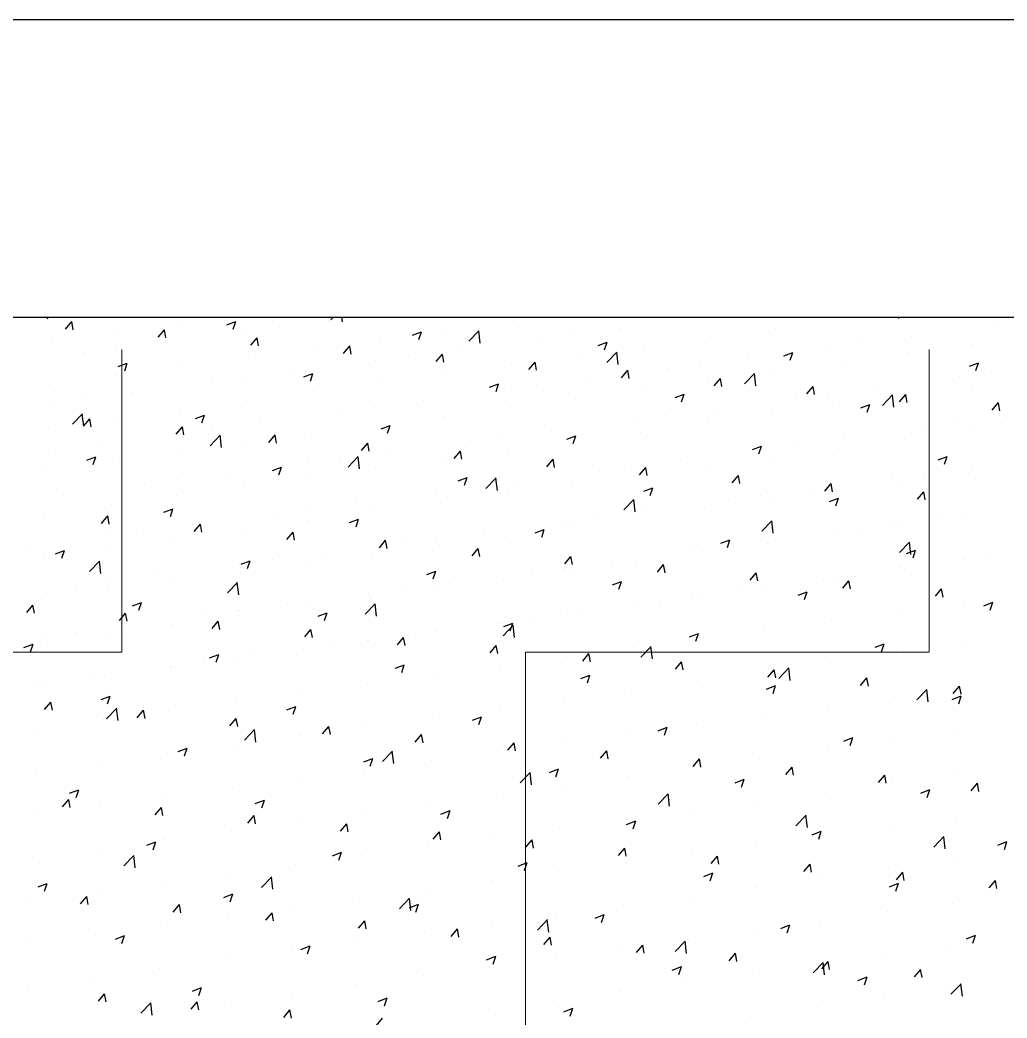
# Model space of a CAD drawing. Header units: millimetres. Extents: x 331487 to 517269, y 198509 to 399936.
# Drawn here: x 417307 to 418071, y 397506 to 398279 of the extents above; entities that cross this region are included whole.
import ezdxf

# ---------------------------------------------------------------- set-up
doc = ezdxf.new("R2010")
doc.units = ezdxf.units.MM
doc.header["$MEASUREMENT"] = 0
doc.layers.add('9th_Column', color=2, linetype='Continuous', lineweight=25)
doc.layers.add('9th_Hatch-4', color=252, linetype='Continuous', lineweight=5)
doc.layers.add('COLUMN', color=6, linetype='Continuous')

msp = doc.modelspace()

# ---------------------------------------------------------------- linework, layer by layer
at = {"layer": '9th_Column'}
for p, q in [((419950.13, 398279.03), (414920.13, 398279.03)), ((415150.13, 398049.03), (419720.13, 398049.03))]:
    msp.add_line(p, q, dxfattribs=at)
at = {"layer": '9th_Hatch-4', "linetype": 'Continuous'}
for p, q in [((417386.16, 397789.61), (417386.16, 398024.03)), ((418011.16, 397789.61), (418011.16, 398024.03)), ((417073.66, 397789.61), (417386.16, 397789.61)), ((417698.66, 397789.61), (418011.16, 397789.61)), ((417698.66, 397477.11), (417698.66, 397789.61))]:
    msp.add_line(p, q, dxfattribs=at)
at = {"layer": 'COLUMN', "color": 2, "linetype": 'Continuous'}
for p, q in [((417328.77, 398047.63), (417329.24, 398049.03)), ((417548.14, 398046.89), (417550.19, 398049.03)), ((417556.95, 398045.43), (417556.53, 398049.03)), ((417834.93, 398048.67), (417834.93, 398048.67)), ((417987.65, 398047.85), (417988.04, 398049.03)), ((417342.73, 398039.79), (417347.55, 398045.54)), ((417348.7, 398039.26), (417347.54, 398045.53)), ((417433.43, 398043.82), (417433.43, 398043.82)), ((417467.52, 398042.98), (417474.52, 398045.66)), ((417472.49, 398039.62), (417474.51, 398045.66)), ((417508.09, 398041.62), (417508.09, 398041.62)), ((417545.96, 398046.61), (417545.96, 398046.61)), ((417689.29, 398046.01), (417689.29, 398046.01)), ((417944.32, 398047.56), (417944.32, 398047.56)), ((418060.75, 398042.43), (418060.75, 398042.43)), ((417382.92, 398037.42), (417382.92, 398037.42)), ((417414.45, 398033.52), (417419.27, 398039.26)), ((417420.43, 398032.99), (417419.27, 398039.26)), ((417483.06, 398038.33), (417483.06, 398038.33)), ((417486.18, 398027.24), (417491, 398032.99)), ((417492.15, 398026.71), (417491, 398032.98)), ((417611.23, 398034.97), (417618.23, 398037.66)), ((417616.2, 398031.61), (417618.23, 398037.65)), ((417637.95, 398038.97), (417637.95, 398038.97)), ((417654.87, 398030.34), (417662.66, 398038.46)), ((417663.67, 398028.87), (417662.57, 398038.37)), ((417733.91, 398035.37), (417733.91, 398035.37)), ((417771.78, 398040.36), (417771.78, 398040.36)), ((417841.87, 398033.66), (417841.87, 398033.66)), ((417892.38, 398040.06), (417892.38, 398040.06)), ((417997.6, 398034.11), (417997.6, 398034.11)), ((417331.58, 398030.38), (417331.58, 398030.38)), ((417382.03, 398025.03), (417382.03, 398025.03)), ((417419.9, 398030.01), (417419.9, 398030.01)), ((417535.5, 398025.07), (417535.5, 398025.07)), ((417557.9, 398020.97), (417562.72, 398026.71)), ((417563.88, 398020.44), (417562.72, 398026.7)), ((417586.01, 398031.47), (417586.01, 398031.47)), ((417708.87, 398032.08), (417708.87, 398032.08)), ((417754.94, 398026.96), (417761.95, 398029.65)), ((417759.91, 398023.6), (417761.94, 398029.65)), ((417790.52, 398026.62), (417790.52, 398026.62)), ((417934.69, 398025.83), (417934.69, 398025.83)), ((417959.72, 398029.13), (417959.72, 398029.13)), ((418044.96, 398027.71), (418044.96, 398027.71)), ((417356.99, 398021.73), (417356.99, 398021.73)), ((417484.15, 398018.03), (417484.15, 398018.03)), ((417607.84, 398018.78), (417607.84, 398018.78)), ((417629.63, 398014.69), (417634.45, 398020.44)), ((417635.6, 398014.16), (417634.45, 398020.43)), ((417645.72, 398023.76), (417645.72, 398023.76)), ((417738.59, 398019.12), (417738.59, 398019.12)), ((417761.59, 398013.79), (417769.38, 398021.91)), ((417770.4, 398012.32), (417769.29, 398021.82)), ((417871.53, 398017.52), (417871.53, 398017.52)), ((417898.66, 398018.95), (417905.66, 398021.64)), ((417903.63, 398015.59), (417905.65, 398021.64)), ((417994.45, 398021.31), (417994.45, 398021.31)), ((417383.5, 398010.72), (417390.5, 398013.41)), ((417388.46, 398007.37), (417390.49, 398013.41)), ((417432.22, 398010.53), (417432.22, 398010.53)), ((417582.81, 398015.48), (417582.81, 398015.48)), ((417688.08, 398012.72), (417688.08, 398012.72)), ((417701.36, 398008.42), (417706.18, 398014.16)), ((417707.33, 398007.89), (417706.17, 398014.15)), ((417833.66, 398012.53), (417833.66, 398012.53)), ((417943.1, 398014.27), (417943.1, 398014.27)), ((418042.37, 398010.94), (418049.37, 398013.63)), ((418047.34, 398007.58), (418049.37, 398013.63)), ((417381.71, 398004.13), (417381.71, 398004.13)), ((417481.78, 398002.18), (417481.78, 398002.18)), ((417519.66, 398007.17), (417519.66, 398007.17)), ((417527.21, 398002.71), (417534.21, 398005.4)), ((417532.18, 397999.36), (417534.21, 398005.4)), ((417636.73, 398005.68), (417636.73, 398005.68)), ((417773.08, 398002.14), (417777.9, 398007.89)), ((417779.06, 398001.61), (417777.9, 398007.88)), ((417808.63, 398009.23), (417808.63, 398009.23)), ((417868.32, 397997.24), (417876.1, 398005.35)), ((417877.12, 397995.77), (417876.02, 398005.27)), ((417891.16, 398006.77), (417891.16, 398006.77)), ((418034.45, 398002.99), (418034.45, 398002.99)), ((418059.48, 398006.28), (418059.48, 398006.28)), ((417330.36, 397997.09), (417330.36, 397997.09)), ((417456.75, 397998.89), (417456.75, 397998.89)), ((417584.79, 397998.18), (417584.79, 397998.18)), ((417670.92, 397994.71), (417677.92, 397997.39)), ((417675.89, 397991.35), (417677.92, 397997.39)), ((417707.6, 397995.93), (417707.6, 397995.93)), ((417745.47, 398000.92), (417745.47, 398000.92)), ((417840.65, 398000.37), (417840.65, 398000.37)), ((417844.81, 397995.87), (417849.63, 398001.61)), ((417850.78, 397995.34), (417849.63, 398001.6)), ((417916.53, 397989.59), (417921.35, 397995.34)), ((417922.51, 397989.06), (417921.35, 397995.33)), ((417971.29, 397994.67), (417971.29, 397994.67)), ((418043.74, 397994.42), (418043.74, 397994.42)), ((417393.59, 397990.57), (417393.59, 397990.57)), ((417534.28, 397991.78), (417534.28, 397991.78)), ((417682.57, 397992.64), (417682.57, 397992.64)), ((417789.31, 397993.33), (417789.31, 397993.33)), ((417814.63, 397986.7), (417821.64, 397989.38)), ((417819.6, 397983.34), (417821.63, 397989.38)), ((417908.38, 397986.39), (417908.38, 397986.39)), ((417933.42, 397989.68), (417933.42, 397989.68)), ((417975.04, 397980.69), (417982.83, 397988.8)), ((417983.85, 397979.22), (417982.74, 397988.71)), ((417988.26, 397983.32), (417993.08, 397989.06)), ((417994.23, 397982.79), (417993.08, 397989.05)), ((417993.23, 397988.02), (417993.23, 397988.02)), ((417330.69, 397982.29), (417330.69, 397982.29)), ((417355.72, 397985.58), (417355.72, 397985.58)), ((417482.94, 397984.74), (417482.94, 397984.74)), ((417581.54, 397979.34), (417581.54, 397979.34)), ((417619.41, 397984.32), (417619.41, 397984.32)), ((417686.86, 397979.43), (417686.86, 397979.43)), ((417737.37, 397985.83), (417737.37, 397985.83)), ((417941.89, 397980.98), (417941.89, 397980.98)), ((417958.35, 397978.69), (417965.35, 397981.38)), ((417963.32, 397975.33), (417965.34, 397981.37)), ((418059.99, 397977.04), (418064.81, 397982.79)), ((418065.96, 397976.51), (418064.8, 397982.78)), ((417347.95, 397966.03), (417355.74, 397974.15)), ((417356.76, 397964.57), (417355.65, 397974.06)), ((417431, 397977.24), (417431, 397977.24)), ((417443.19, 397970.46), (417450.19, 397973.15)), ((417448.16, 397967.1), (417450.18, 397973.15)), ((417556.5, 397976.04), (417556.5, 397976.04)), ((417635.52, 397972.39), (417635.52, 397972.39)), ((417807.35, 397973.09), (417807.35, 397973.09)), ((417845.23, 397978.07), (417845.23, 397978.07)), ((417889.95, 397973.48), (417889.95, 397973.48)), ((418071.05, 397971.83), (418071.05, 397971.83)), ((417329.15, 397963.8), (417329.15, 397963.8)), ((417356.6, 397964.57), (417361.42, 397970.32)), ((417362.57, 397964.04), (417361.42, 397970.31)), ((417380.49, 397970.84), (417380.49, 397970.84)), ((417428.33, 397958.3), (417433.15, 397964.04)), ((417434.3, 397957.77), (417433.14, 397964.04)), ((417493.35, 397967.73), (417493.35, 397967.73)), ((417583.58, 397964.89), (417583.58, 397964.89)), ((417586.9, 397962.45), (417593.9, 397965.14)), ((417591.87, 397959.1), (417593.9, 397965.14)), ((417782.32, 397969.79), (417782.32, 397969.79)), ((417839.44, 397967.08), (417839.44, 397967.08)), ((418008.14, 397963.54), (418008.14, 397963.54)), ((418033.17, 397966.84), (418033.17, 397966.84)), ((417430.44, 397959.44), (417430.44, 397959.44)), ((417454.68, 397949.48), (417462.47, 397957.6)), ((417455.48, 397962.74), (417455.48, 397962.74)), ((417463.48, 397948.01), (417462.38, 397957.51)), ((417500.05, 397952.02), (417504.87, 397957.77)), ((417506.03, 397951.49), (417504.87, 397957.76)), ((417533.07, 397958.49), (417533.07, 397958.49)), ((417681.29, 397956.49), (417681.29, 397956.49)), ((417719.17, 397961.48), (417719.17, 397961.48)), ((417730.61, 397954.44), (417737.61, 397957.13)), ((417735.58, 397951.09), (417737.61, 397957.13)), ((417788.09, 397960.04), (417788.09, 397960.04)), ((418042.52, 397961.13), (418042.52, 397961.13)), ((417367.29, 397951.13), (417367.29, 397951.13)), ((417481.72, 397951.45), (417481.72, 397951.45)), ((417571.78, 397945.75), (417576.6, 397951.49)), ((417577.75, 397945.22), (417576.6, 397951.49)), ((417656.26, 397953.2), (417656.26, 397953.2)), ((417736.15, 397952.54), (417736.15, 397952.54)), ((417874.32, 397946.44), (417881.33, 397949.12)), ((417879.29, 397943.08), (417881.32, 397949.12)), ((417907.11, 397950.24), (417907.11, 397950.24)), ((417944.98, 397955.23), (417944.98, 397955.23)), ((417992.01, 397954.73), (417992.01, 397954.73)), ((417329.41, 397946.14), (417329.41, 397946.14)), ((417359.16, 397938.21), (417366.17, 397940.9)), ((417364.13, 397934.85), (417366.16, 397940.89)), ((417429.78, 397943.95), (417429.78, 397943.95)), ((417561.4, 397932.93), (417569.19, 397941.05)), ((417570.21, 397931.46), (417569.1, 397940.96)), ((417593.1, 397944.88), (417593.1, 397944.88)), ((417643.5, 397939.47), (417648.33, 397945.22)), ((417649.48, 397938.94), (417648.32, 397945.21)), ((417685.64, 397946.14), (417685.64, 397946.14)), ((417882.08, 397946.95), (417882.08, 397946.95)), ((417888.73, 397940.19), (417888.73, 397940.19)), ((417940.67, 397947.69), (417940.67, 397947.69)), ((418018.04, 397938.43), (418025.04, 397941.11)), ((418023.01, 397935.07), (418025.03, 397941.11)), ((417379.27, 397937.55), (417379.27, 397937.55)), ((417502.88, 397930.2), (417509.88, 397932.89)), ((417507.85, 397926.84), (417509.87, 397932.89)), ((417530.2, 397936.6), (417530.2, 397936.6)), ((417555.23, 397939.9), (417555.23, 397939.9)), ((417634.3, 397939.1), (417634.3, 397939.1)), ((417715.23, 397933.2), (417720.05, 397938.94)), ((417721.2, 397932.67), (417720.05, 397938.94)), ((417781.05, 397933.65), (417781.05, 397933.65)), ((417786.96, 397926.92), (417791.78, 397932.67)), ((417792.93, 397926.39), (417791.77, 397932.66)), ((417818.92, 397938.63), (417818.92, 397938.63)), ((417838.22, 397933.79), (417838.22, 397933.79)), ((418044.74, 397932.38), (418044.74, 397932.38)), ((417327.93, 397930.51), (417327.93, 397930.51)), ((417467.04, 397928.29), (417467.04, 397928.29)), ((417531.85, 397925.2), (417531.85, 397925.2)), ((417582.36, 397931.6), (417582.36, 397931.6)), ((417646.59, 397922.19), (417653.59, 397924.88)), ((417651.56, 397918.83), (417653.59, 397924.88)), ((417756.01, 397930.35), (417756.01, 397930.35)), ((417786.88, 397926.75), (417786.88, 397926.75)), ((417858.68, 397920.65), (417863.5, 397926.39)), ((417864.66, 397920.12), (417863.5, 397926.38)), ((418006.87, 397927.4), (418006.87, 397927.4)), ((418041.31, 397927.84), (418041.31, 397927.84)), ((417404.13, 397920), (417404.13, 397920)), ((417429.17, 397923.3), (417429.17, 397923.3)), ((417480.51, 397918.16), (417480.51, 397918.16)), ((417654.99, 397917.05), (417654.99, 397917.05)), ((417668.13, 397916.38), (417675.91, 397924.49)), ((417676.93, 397914.91), (417675.83, 397924.41)), ((417692.86, 397922.04), (417692.86, 397922.04)), ((417734.94, 397919.25), (417734.94, 397919.25)), ((417790.3, 397914.18), (417797.3, 397916.87)), ((417795.27, 397910.83), (417797.3, 397916.87)), ((417930.41, 397914.37), (417935.23, 397920.12)), ((417936.38, 397913.84), (417935.23, 397920.11)), ((417981.83, 397924.1), (417981.83, 397924.1)), ((417990.8, 397921.44), (417990.8, 397921.44)), ((417340.98, 397911.69), (417340.98, 397911.69)), ((417428.57, 397910.66), (417428.57, 397910.66)), ((417629.95, 397913.75), (417629.95, 397913.75)), ((417684.43, 397912.85), (417684.43, 397912.85)), ((417880.8, 397910.8), (417880.8, 397910.8)), ((417918.68, 397915.79), (417918.68, 397915.79)), ((417939.45, 397914.4), (417939.45, 397914.4)), ((418002.13, 397908.1), (418006.96, 397913.84)), ((418008.11, 397907.57), (418006.95, 397913.83)), ((417378.06, 397904.26), (417378.06, 397904.26)), ((417566.8, 397905.44), (417566.8, 397905.44)), ((417633.08, 397905.81), (417633.08, 397905.81)), ((417774.85, 397899.83), (417782.64, 397907.94)), ((417783.66, 397898.36), (417782.55, 397907.85)), ((417855.77, 397907.51), (417855.77, 397907.51)), ((417887.52, 397906.9), (417887.52, 397906.9)), ((417934.02, 397906.17), (417941.02, 397908.86)), ((417938.98, 397902.82), (417941.01, 397908.86)), ((417326.71, 397897.22), (417326.71, 397897.22)), ((417370.48, 397889.35), (417375.3, 397895.1)), ((417376.45, 397888.82), (417375.29, 397895.09)), ((417418.85, 397897.95), (417425.86, 397900.63)), ((417423.82, 397894.59), (417425.85, 397900.63)), ((417503.89, 397897.16), (417503.89, 397897.16)), ((417528.92, 397900.45), (417528.92, 397900.45)), ((417581.15, 397898.31), (417581.15, 397898.31)), ((417754.74, 397894.21), (417754.74, 397894.21)), ((417792.61, 397899.19), (417792.61, 397899.19)), ((417837, 397900.5), (417837, 397900.5)), ((418040.09, 397894.55), (418040.09, 397894.55)), ((417440.73, 397888.84), (417440.73, 397888.84)), ((417442.2, 397883.08), (417447.02, 397888.82)), ((417448.18, 397882.55), (417447.02, 397888.82)), ((417530.63, 397891.91), (417530.63, 397891.91)), ((417562.57, 397889.94), (417569.57, 397892.63)), ((417567.54, 397886.58), (417569.56, 397892.62)), ((417729.71, 397890.91), (417729.71, 397890.91)), ((417733.72, 397885.96), (417733.72, 397885.96)), ((417785.66, 397893.46), (417785.66, 397893.46)), ((417881.57, 397883.27), (417889.36, 397891.39)), ((417890.38, 397881.81), (417889.28, 397891.3)), ((417980.56, 397887.96), (417980.56, 397887.96)), ((417989.58, 397888.15), (417989.58, 397888.15)), ((418018.43, 397892.94), (418018.43, 397892.94)), ((417377.83, 397880.56), (417377.83, 397880.56)), ((417402.86, 397883.86), (417402.86, 397883.86)), ((417479.29, 397884.87), (417479.29, 397884.87)), ((417513.93, 397876.8), (417518.75, 397882.55)), ((417519.9, 397876.27), (417518.75, 397882.54)), ((417666.55, 397882.6), (417666.55, 397882.6)), ((417683.21, 397879.56), (417683.21, 397879.56)), ((417706.28, 397881.93), (417713.28, 397884.62)), ((417711.25, 397878.57), (417713.28, 397884.62)), ((417938.24, 397881.11), (417938.24, 397881.11)), ((417955.52, 397884.66), (417955.52, 397884.66)), ((417314.67, 397872.25), (417314.67, 397872.25)), ((417376.84, 397870.97), (417376.84, 397870.97)), ((417427.35, 397877.37), (417427.35, 397877.37)), ((417585.65, 397870.53), (417590.47, 397876.27)), ((417591.63, 397870), (417590.47, 397876.27)), ((417603.64, 397874.31), (417603.64, 397874.31)), ((417628.68, 397877.61), (417628.68, 397877.61)), ((417631.87, 397872.52), (417631.87, 397872.52)), ((417849.99, 397873.92), (417857, 397876.61)), ((417854.5, 397871.36), (417854.5, 397871.36)), ((417854.96, 397870.56), (417856.99, 397876.61)), ((417886.3, 397873.61), (417886.3, 397873.61)), ((417892.37, 397876.35), (417892.37, 397876.35)), ((417988.3, 397866.72), (417996.09, 397874.84)), ((417997.1, 397865.25), (417996, 397874.75)), ((417325.5, 397863.93), (417325.5, 397863.93)), ((417334.83, 397865.69), (417341.83, 397868.38)), ((417339.8, 397862.34), (417341.83, 397868.38)), ((417540.49, 397866), (417540.49, 397866)), ((417579.93, 397865.02), (417579.93, 397865.02)), ((417657.38, 397864.25), (417662.2, 397870)), ((417663.35, 397863.72), (417662.2, 397869.99)), ((417729.11, 397857.98), (417733.93, 397863.72)), ((417735.08, 397857.45), (417733.92, 397863.72)), ((417829.46, 397868.07), (417829.46, 397868.07)), ((417835.79, 397867.21), (417835.79, 397867.21)), ((417993.71, 397865.91), (418000.71, 397868.6)), ((417998.68, 397862.55), (418000.7, 397868.6)), ((417361.21, 397852.07), (417369, 397860.19)), ((417370.02, 397850.6), (417368.91, 397860.1)), ((417477.58, 397857.72), (417477.58, 397857.72)), ((417478.55, 397857.68), (417485.55, 397860.37)), ((417483.51, 397854.33), (417485.54, 397860.37)), ((417502.62, 397861.01), (417502.62, 397861.01)), ((417529.42, 397858.62), (417529.42, 397858.62)), ((417766.31, 397859.75), (417766.31, 397859.75)), ((417784.44, 397860.17), (417784.44, 397860.17)), ((417800.83, 397851.7), (417805.65, 397857.45)), ((417806.81, 397851.17), (417805.65, 397857.44)), ((418038.88, 397861.27), (418038.88, 397861.27)), ((418055.28, 397861.82), (418055.28, 397861.82)), ((417414.43, 397849.4), (417414.43, 397849.4)), ((417478.07, 397851.58), (417478.07, 397851.58)), ((417622.26, 397849.68), (417629.26, 397852.36)), ((417627.23, 397846.32), (417629.26, 397852.36)), ((417703.4, 397851.47), (417703.4, 397851.47)), ((417728.43, 397854.76), (417728.43, 397854.76)), ((417732.51, 397852.67), (417732.51, 397852.67)), ((417872.56, 397845.43), (417877.38, 397851.17)), ((417878.53, 397844.9), (417877.38, 397851.17)), ((417937.02, 397847.82), (417937.02, 397847.82)), ((417954.25, 397848.52), (417954.25, 397848.52)), ((417988.37, 397854.86), (417988.37, 397854.86)), ((417992.12, 397853.5), (417992.12, 397853.5)), ((417351.52, 397841.12), (417351.52, 397841.12)), ((417376.55, 397844.42), (417376.55, 397844.42)), ((417426.14, 397844.08), (417426.14, 397844.08)), ((417467.93, 397835.52), (417475.72, 397843.63)), ((417476.74, 397834.05), (417475.64, 397843.55)), ((417640.24, 397843.15), (417640.24, 397843.15)), ((417682, 397846.27), (417682, 397846.27)), ((417765.97, 397841.67), (417772.97, 397844.35)), ((417770.94, 397838.31), (417772.97, 397844.35)), ((417885.08, 397840.32), (417885.08, 397840.32)), ((417929.22, 397845.22), (417929.22, 397845.22)), ((417944.28, 397839.15), (417949.1, 397844.9)), ((417950.26, 397838.62), (417949.1, 397844.89)), ((417375.63, 397837.68), (417375.63, 397837.68)), ((417577.34, 397834.87), (417577.34, 397834.87)), ((417602.37, 397838.17), (417602.37, 397838.17)), ((417630.65, 397839.23), (417630.65, 397839.23)), ((417828.19, 397831.92), (417828.19, 397831.92)), ((417834.57, 397833.92), (417834.57, 397833.92)), ((417866.06, 397836.91), (417866.06, 397836.91)), ((417909.68, 397833.66), (417916.69, 397836.35)), ((417914.65, 397830.3), (417916.68, 397836.34)), ((418016.01, 397832.88), (418020.83, 397838.62)), ((418021.98, 397832.35), (418020.83, 397838.62)), ((417312.62, 397820.41), (417317.45, 397826.16)), ((417318.6, 397819.88), (417317.44, 397826.15)), ((417324.28, 397830.64), (417324.28, 397830.64)), ((417394.52, 397825.43), (417401.52, 397828.12)), ((417399.49, 397822.07), (417401.52, 397828.12)), ((417514.18, 397826.56), (417514.18, 397826.56)), ((417528.2, 397825.33), (417528.2, 397825.33)), ((417574.66, 397818.97), (417582.45, 397827.08)), ((417578.71, 397831.73), (417578.71, 397831.73)), ((417583.47, 397817.5), (417582.36, 397826.99)), ((417783.23, 397826.88), (417783.23, 397826.88)), ((417803.16, 397828.62), (417803.16, 397828.62)), ((418037.66, 397827.98), (418037.66, 397827.98)), ((418053.4, 397825.65), (418060.4, 397828.34)), ((418058.37, 397822.29), (418060.39, 397828.34)), ((417384.35, 397814.14), (417389.17, 397819.88)), ((417390.32, 397813.6), (417389.17, 397819.87)), ((417451.28, 397818.28), (417451.28, 397818.28)), ((417476.31, 397821.57), (417476.31, 397821.57)), ((417476.86, 397818.29), (417476.86, 397818.29)), ((417538.24, 397817.42), (417545.24, 397820.11)), ((417543.21, 397814.07), (417545.23, 397820.11)), ((417731.29, 397819.38), (417731.29, 397819.38)), ((417740, 397820.31), (417740, 397820.31)), ((417987.15, 397821.57), (417987.15, 397821.57)), ((417388.12, 397809.96), (417388.12, 397809.96)), ((417424.92, 397810.79), (417424.92, 397810.79)), ((417456.08, 397807.86), (417460.9, 397813.61)), ((417462.05, 397807.33), (417460.89, 397813.6)), ((417677.09, 397812.03), (417677.09, 397812.03)), ((417680.78, 397812.98), (417680.78, 397812.98)), ((417681.38, 397802.41), (417689.17, 397810.53)), ((417681.95, 397809.41), (417688.95, 397812.1)), ((417686.92, 397806.06), (417688.95, 397812.1)), ((417690.19, 397800.95), (417689.08, 397810.44)), ((417702.13, 397815.32), (417702.13, 397815.32)), ((417935.81, 397814.53), (417935.81, 397814.53)), ((417325.21, 397801.68), (417325.21, 397801.68)), ((417350.25, 397804.98), (417350.25, 397804.98)), ((417374.41, 397804.39), (417374.41, 397804.39)), ((417527.8, 397801.58), (417532.62, 397807.33)), ((417533.78, 397801.05), (417532.62, 397807.32)), ((417599.53, 397795.31), (417604.35, 397801.05)), ((417605.5, 397794.78), (417604.35, 397801.05)), ((417613.94, 397803.71), (417613.94, 397803.71)), ((417629.44, 397805.94), (417629.44, 397805.94)), ((417825.66, 397801.41), (417832.66, 397804.09)), ((417830.63, 397798.05), (417832.66, 397804.09)), ((417883.87, 397807.04), (417883.87, 397807.04)), ((417310.5, 397793.18), (417317.5, 397795.87)), ((417315.47, 397789.82), (417317.5, 397795.86)), ((417323.07, 397797.35), (417323.07, 397797.35)), ((417551.03, 397795.43), (417551.03, 397795.43)), ((417576.06, 397798.73), (417576.06, 397798.73)), ((417577.5, 397798.44), (417577.5, 397798.44)), ((417671.25, 397789.03), (417676.08, 397794.78)), ((417677.23, 397788.5), (417676.07, 397794.77)), ((417782.01, 397793.59), (417782.01, 397793.59)), ((417788.11, 397785.86), (417795.9, 397793.98)), ((417796.91, 397784.39), (417795.81, 397793.89)), ((417833.36, 397800.63), (417833.36, 397800.63)), ((417969.37, 397793.4), (417976.38, 397796.08)), ((417974.34, 397790.04), (417976.37, 397796.08)), ((418036.44, 397794.69), (418036.44, 397794.69)), ((417454.21, 397785.17), (417461.22, 397787.86)), ((417459.18, 397781.81), (417461.21, 397787.86)), ((417487.88, 397787.12), (417487.88, 397787.12)), ((417526.99, 397792.04), (417526.99, 397792.04)), ((417730.07, 397786.09), (417730.07, 397786.09)), ((417742.98, 397782.76), (417747.8, 397788.5)), ((417748.95, 397782.23), (417747.8, 397788.5)), ((417985.93, 397788.28), (417985.93, 397788.28)), ((417424.97, 397778.83), (417424.97, 397778.83)), ((417450, 397782.13), (417450, 397782.13)), ((417475.64, 397785), (417475.64, 397785)), ((417597.93, 397777.16), (417604.93, 397779.85)), ((417602.9, 397773.8), (417604.92, 397779.85)), ((417679.56, 397779.69), (417679.56, 397779.69)), ((417814.71, 397776.48), (417819.53, 397782.23)), ((417820.68, 397775.95), (417819.52, 397782.22)), ((417934.59, 397781.24), (417934.59, 397781.24)), ((417361.81, 397770.52), (417361.81, 397770.52)), ((417373.19, 397771.1), (417373.19, 397771.1)), ((417423.7, 397777.5), (417423.7, 397777.5)), ((417628.22, 397772.65), (417628.22, 397772.65)), ((417741.64, 397769.15), (417748.64, 397771.84)), ((417746.61, 397765.8), (417748.64, 397771.84)), ((417882.65, 397773.75), (417882.65, 397773.75)), ((417886.43, 397770.21), (417891.25, 397775.95)), ((417892.41, 397769.68), (417891.25, 397775.95)), ((417894.83, 397769.31), (417902.62, 397777.43)), ((417903.64, 397767.84), (417902.53, 397777.34)), ((417321.85, 397764.06), (417321.85, 397764.06)), ((417323.94, 397765.53), (417323.94, 397765.53)), ((417576.28, 397765.15), (417576.28, 397765.15)), ((417832.14, 397767.34), (417832.14, 397767.34)), ((417885.35, 397761.14), (417892.35, 397763.83)), ((417890.32, 397757.79), (417892.35, 397763.83)), ((417958.16, 397763.93), (417962.98, 397769.68)), ((417964.13, 397763.4), (417962.98, 397769.67)), ((418029.88, 397757.66), (418034.71, 397763.4)), ((418035.86, 397757.13), (418034.7, 397763.4)), ((417370.19, 397752.92), (417377.19, 397755.6)), ((417375.16, 397749.56), (417377.19, 397755.6)), ((417525.77, 397758.75), (417525.77, 397758.75)), ((417780.8, 397760.3), (417780.8, 397760.3)), ((417984.72, 397755), (417984.72, 397755)), ((418001.56, 397752.76), (418009.34, 397760.88)), ((418010.36, 397751.29), (418009.26, 397760.79)), ((418029.07, 397753.13), (418036.07, 397755.82)), ((418034.03, 397749.78), (418036.06, 397755.82)), ((418035.23, 397761.4), (418035.23, 397761.4)), ((417326.5, 397745.19), (417331.32, 397750.94)), ((417332.47, 397744.66), (417331.32, 397750.93)), ((417474.43, 397751.71), (417474.43, 397751.71)), ((417513.9, 397744.91), (417520.91, 397747.6)), ((417518.87, 397741.55), (417520.9, 397747.59)), ((417728.86, 397752.81), (417728.86, 397752.81)), ((417933.37, 397747.95), (417933.37, 397747.95)), ((417374.47, 397738.11), (417382.26, 397746.22)), ((417383.28, 397736.64), (417382.17, 397746.13)), ((417398.23, 397738.92), (417403.05, 397744.66)), ((417404.2, 397738.39), (417403.04, 397744.65)), ((417422.49, 397744.21), (417422.49, 397744.21)), ((417627, 397739.36), (417627, 397739.36)), ((417657.62, 397736.9), (417664.62, 397739.59)), ((417662.59, 397733.54), (417664.61, 397739.59)), ((417678.35, 397746.4), (417678.35, 397746.4)), ((417881.44, 397740.46), (417881.44, 397740.46)), ((417371.98, 397737.81), (417371.98, 397737.81)), ((417469.95, 397732.64), (417474.77, 397738.39)), ((417475.93, 397732.11), (417474.77, 397738.38)), ((417541.68, 397726.37), (417546.5, 397732.11)), ((417547.65, 397725.83), (417546.5, 397732.1)), ((417575.07, 397731.86), (417575.07, 397731.86)), ((417801.33, 397728.89), (417808.33, 397731.58)), ((417806.3, 397725.53), (417808.33, 397731.58)), ((417830.92, 397734.05), (417830.92, 397734.05)), ((417320.63, 397730.77), (417320.63, 397730.77)), ((417481.19, 397721.55), (417488.98, 397729.67)), ((417490, 397720.09), (417488.89, 397729.58)), ((417524.55, 397725.46), (417524.55, 397725.46)), ((417613.4, 397720.09), (417618.22, 397725.84)), ((417619.38, 397719.56), (417618.22, 397725.83)), ((417779.58, 397727.01), (417779.58, 397727.01)), ((418034.01, 397728.11), (418034.01, 397728.11)), ((417473.21, 397718.42), (417473.21, 397718.42)), ((417685.13, 397713.82), (417689.95, 397719.56)), ((417691.1, 397713.28), (417689.95, 397719.55)), ((417727.64, 397719.52), (417727.64, 397719.52)), ((417945.04, 397720.88), (417952.04, 397723.57)), ((417950.01, 397717.52), (417952.04, 397723.57)), ((417983.5, 397721.71), (417983.5, 397721.71)), ((417421.27, 397710.92), (417421.27, 397710.92)), ((417429.88, 397712.65), (417436.88, 397715.34)), ((417434.85, 397709.3), (417436.88, 397715.34)), ((417587.92, 397705), (417595.71, 397713.12)), ((417596.72, 397703.53), (417595.62, 397713.03)), ((417677.13, 397713.11), (417677.13, 397713.11)), ((417756.86, 397707.54), (417761.68, 397713.29)), ((417762.83, 397707.01), (417761.67, 397713.28)), ((417932.16, 397714.66), (417932.16, 397714.66)), ((417370.76, 397704.52), (417370.76, 397704.52)), ((417573.59, 397704.65), (417580.6, 397707.33)), ((417578.56, 397701.29), (417580.59, 397707.33)), ((417625.79, 397706.07), (417625.79, 397706.07)), ((417828.58, 397701.26), (417833.4, 397707.01)), ((417829.71, 397700.77), (417829.71, 397700.77)), ((417834.56, 397700.73), (417833.4, 397707)), ((417880.22, 397707.17), (417880.22, 397707.17)), ((417900.31, 397694.99), (417905.13, 397700.73)), ((417906.28, 397694.46), (417905.13, 397700.73)), ((417319.42, 397697.48), (417319.42, 397697.48)), ((417573.85, 397698.58), (417573.85, 397698.58)), ((417694.64, 397688.45), (417702.43, 397696.57)), ((417703.45, 397686.98), (417702.34, 397696.48)), ((417717.31, 397696.64), (417724.31, 397699.32)), ((417722.28, 397693.28), (417724.3, 397699.32)), ((417778.36, 397693.72), (417778.36, 397693.72)), ((417972.03, 397688.71), (417976.86, 397694.46)), ((417978.01, 397688.18), (417976.85, 397694.45)), ((418032.8, 397694.82), (418032.8, 397694.82)), ((417471.99, 397685.13), (417471.99, 397685.13)), ((417523.34, 397692.17), (417523.34, 397692.17)), ((417726.43, 397686.23), (417726.43, 397686.23)), ((417861.02, 397688.63), (417868.02, 397691.32)), ((417865.99, 397685.27), (417868.02, 397691.31)), ((417982.29, 397688.42), (417982.29, 397688.42)), ((418043.76, 397682.44), (418048.58, 397688.18)), ((418049.73, 397681.91), (418048.58, 397688.18)), ((417345.86, 397680.4), (417352.86, 397683.09)), ((417350.83, 397677.04), (417352.86, 397683.09)), ((417420.06, 397677.63), (417420.06, 397677.63)), ((417675.92, 397679.82), (417675.92, 397679.82)), ((417801.37, 397671.9), (417809.15, 397680.02)), ((417810.17, 397670.43), (417809.07, 397679.93)), ((417930.94, 397681.38), (417930.94, 397681.38)), ((418004.73, 397680.62), (418011.74, 397683.31)), ((418009.7, 397677.26), (418011.73, 397683.31)), ((417340.38, 397669.97), (417345.2, 397675.72)), ((417346.35, 397669.44), (417345.19, 397675.71)), ((417369.55, 397671.23), (417369.55, 397671.23)), ((417489.57, 397672.39), (417496.57, 397675.08)), ((417494.54, 397669.04), (417496.57, 397675.08)), ((417624.57, 397672.78), (417624.57, 397672.78)), ((417879, 397673.88), (417879, 397673.88)), ((417318.2, 397664.19), (417318.2, 397664.19)), ((417412.1, 397663.7), (417416.92, 397669.44)), ((417418.07, 397663.17), (417416.92, 397669.43)), ((417483.83, 397657.42), (417488.65, 397663.17)), ((417489.8, 397656.89), (417488.64, 397663.16)), ((417572.63, 397665.29), (417572.63, 397665.29)), ((417633.29, 397664.38), (417640.29, 397667.07)), ((417638.26, 397661.03), (417640.28, 397667.07)), ((417828.49, 397667.48), (417828.49, 397667.48)), ((417908.09, 397655.35), (417915.88, 397663.46)), ((417916.9, 397653.88), (417915.79, 397663.37)), ((417522.12, 397658.88), (417522.12, 397658.88)), ((417555.55, 397651.15), (417560.37, 397656.89)), ((417561.53, 397650.62), (417560.37, 397656.88)), ((417777, 397656.38), (417784, 397659.06)), ((417777.15, 397660.43), (417777.15, 397660.43)), ((417781.97, 397653.02), (417784, 397659.06)), ((417981.07, 397655.13), (417981.07, 397655.13)), ((418031.58, 397661.53), (418031.58, 397661.53)), ((417470.78, 397651.84), (417470.78, 397651.84)), ((417627.28, 397644.87), (417632.1, 397650.62)), ((417633.25, 397644.34), (417632.1, 397650.61)), ((417674.7, 397646.54), (417674.7, 397646.54)), ((417725.21, 397652.94), (417725.21, 397652.94)), ((417920.71, 397648.37), (417927.71, 397651.05)), ((417925.68, 397645.01), (417927.71, 397651.05)), ((417929.73, 397648.09), (417929.73, 397648.09)), ((418014.81, 397638.79), (418022.6, 397646.91)), ((418023.62, 397637.33), (418022.51, 397646.82)), ((417405.55, 397640.14), (417412.55, 397642.83)), ((417410.52, 397636.78), (417412.55, 397642.83)), ((417418.84, 397644.35), (417418.84, 397644.35)), ((417623.36, 397639.49), (417623.36, 397639.49)), ((417699.01, 397638.6), (417703.83, 397644.34)), ((417704.98, 397638.07), (417703.82, 397644.33)), ((417877.79, 397640.59), (417877.79, 397640.59)), ((418064.42, 397640.36), (418071.43, 397643.05)), ((418069.39, 397637), (418071.42, 397643.04)), ((417368.33, 397637.94), (417368.33, 397637.94)), ((417387.73, 397624.14), (417395.52, 397632.26)), ((417396.53, 397622.67), (417395.43, 397632.17)), ((417549.26, 397632.13), (417556.27, 397634.82)), ((417554.23, 397628.77), (417556.26, 397634.82)), ((417571.42, 397632), (417571.42, 397632)), ((417770.73, 397632.32), (417775.55, 397638.07)), ((417776.7, 397631.79), (417775.55, 397638.06)), ((417827.28, 397634.19), (417827.28, 397634.19)), ((417842.46, 397626.05), (417847.28, 397631.79)), ((417848.43, 397625.51), (417847.27, 397631.78)), ((417316.99, 397630.9), (417316.99, 397630.9)), ((417520.91, 397625.59), (417520.91, 397625.59)), ((417692.98, 397624.12), (417699.98, 397626.81)), ((417697.95, 397620.77), (417699.97, 397626.81)), ((417775.93, 397627.15), (417775.93, 397627.15)), ((417914.18, 397619.77), (417919, 397625.52)), ((417920.16, 397619.24), (417919, 397625.51)), ((418030.36, 397628.24), (418030.36, 397628.24)), ((417469.56, 397618.55), (417469.56, 397618.55)), ((417494.45, 397607.59), (417502.24, 397615.71)), ((417503.26, 397606.12), (417502.15, 397615.62)), ((417723.99, 397619.65), (417723.99, 397619.65)), ((417836.69, 397616.11), (417843.69, 397618.8)), ((417841.66, 397612.76), (417843.69, 397618.8)), ((417979.85, 397621.84), (417979.85, 397621.84)), ((417985.91, 397613.49), (417990.73, 397619.24)), ((417991.88, 397612.96), (417990.73, 397619.23)), ((417321.53, 397607.89), (417328.53, 397610.57)), ((417326.5, 397604.53), (417328.53, 397610.57)), ((417417.62, 397611.06), (417417.62, 397611.06)), ((417673.48, 397613.25), (417673.48, 397613.25)), ((417928.51, 397614.8), (417928.51, 397614.8)), ((417980.4, 397608.1), (417987.4, 397610.79)), ((417985.37, 397604.75), (417987.4, 397610.79)), ((418057.64, 397607.22), (418062.46, 397612.97)), ((418063.61, 397606.69), (418062.45, 397612.96)), ((417354.25, 397594.75), (417359.07, 397600.5)), ((417360.22, 397594.22), (417359.07, 397600.49)), ((417367.11, 397604.65), (417367.11, 397604.65)), ((417465.24, 397599.88), (417472.24, 397602.57)), ((417470.21, 397596.52), (417472.24, 397602.56)), ((417622.14, 397606.2), (417622.14, 397606.2)), ((417826.06, 397600.9), (417826.06, 397600.9)), ((417876.57, 397607.3), (417876.57, 397607.3)), ((417315.77, 397597.61), (417315.77, 397597.61)), ((417425.98, 397588.48), (417430.8, 397594.22)), ((417431.95, 397587.95), (417430.79, 397594.22)), ((417570.2, 397598.71), (417570.2, 397598.71)), ((417601.17, 397591.04), (417608.96, 397599.16)), ((417609.98, 397589.57), (417608.88, 397599.07)), ((417608.95, 397591.87), (417615.96, 397594.56)), ((417613.92, 397588.51), (417615.95, 397594.56)), ((417774.72, 397593.86), (417774.72, 397593.86)), ((418029.15, 397594.95), (418029.15, 397594.95)), ((417468.35, 397585.26), (417468.35, 397585.26)), ((417497.7, 397582.2), (417502.52, 397587.95)), ((417503.68, 397581.67), (417502.52, 397587.94)), ((417519.69, 397592.31), (417519.69, 397592.31)), ((417722.78, 397586.36), (417722.78, 397586.36)), ((417752.67, 397583.86), (417759.67, 397586.55)), ((417757.64, 397580.5), (417759.66, 397586.55)), ((417978.64, 397588.55), (417978.64, 397588.55)), ((417416.41, 397577.77), (417416.41, 397577.77)), ((417569.43, 397575.93), (417574.25, 397581.67)), ((417575.4, 397575.4), (417574.25, 397581.66)), ((417672.27, 397579.96), (417672.27, 397579.96)), ((417707.9, 397574.49), (417715.69, 397582.6)), ((417716.71, 397573.02), (417715.6, 397582.51)), ((417896.38, 397575.85), (417903.38, 397578.54)), ((417901.35, 397572.49), (417903.38, 397578.54)), ((417927.29, 397581.51), (417927.29, 397581.51)), ((417365.9, 397571.36), (417365.9, 397571.36)), ((417381.22, 397567.62), (417388.22, 397570.31)), ((417386.19, 397564.27), (417388.22, 397570.31)), ((417620.92, 397572.92), (417620.92, 397572.92)), ((417641.15, 397569.65), (417645.98, 397575.4)), ((417647.13, 397569.12), (417645.97, 397575.39)), ((417875.36, 397574.01), (417875.36, 397574.01)), ((418040.09, 397567.84), (418047.09, 397570.53)), ((418045.06, 397564.49), (418047.09, 397570.53)), ((417314.55, 397564.32), (417314.55, 397564.32)), ((417524.93, 397559.62), (417531.93, 397562.3)), ((417529.9, 397556.26), (417531.93, 397562.3)), ((417568.99, 397565.42), (417568.99, 397565.42)), ((417712.88, 397563.38), (417717.7, 397569.12)), ((417718.85, 397562.85), (417717.7, 397569.11)), ((417784.61, 397557.1), (417789.43, 397562.85)), ((417790.58, 397556.57), (417789.42, 397562.84)), ((417814.62, 397557.93), (417822.41, 397566.05)), ((417823.43, 397556.47), (417822.32, 397565.96)), ((417824.84, 397567.61), (417824.84, 397567.61)), ((418027.93, 397561.66), (418027.93, 397561.66)), ((417518.47, 397559.02), (417518.47, 397559.02)), ((417668.64, 397551.61), (417675.65, 397554.29)), ((417673.61, 397548.25), (417675.64, 397554.29)), ((417773.5, 397560.57), (417773.5, 397560.57)), ((417856.33, 397550.83), (417861.15, 397556.57)), ((417862.31, 397550.3), (417861.15, 397556.56)), ((417977.42, 397555.26), (417977.42, 397555.26)), ((417467.13, 397551.98), (417467.13, 397551.98)), ((417671.05, 397546.67), (417671.05, 397546.67)), ((417721.56, 397553.07), (417721.56, 397553.07)), ((417812.36, 397543.6), (417819.36, 397546.29)), ((417817.33, 397540.24), (417819.35, 397546.28)), ((417921.35, 397541.38), (417929.14, 397549.5)), ((417926.08, 397548.22), (417926.08, 397548.22)), ((417928.06, 397544.55), (417932.88, 397550.3)), ((417930.15, 397539.91), (417929.05, 397549.41)), ((417934.03, 397544.02), (417932.88, 397550.29)), ((417415.19, 397544.48), (417415.19, 397544.48)), ((417619.71, 397539.63), (417619.71, 397539.63)), ((417874.14, 397540.72), (417874.14, 397540.72)), ((417956.07, 397535.59), (417963.07, 397538.28)), ((417961.04, 397532.23), (417963.07, 397538.28)), ((417999.78, 397538.28), (418004.61, 397544.02)), ((418005.76, 397537.75), (418004.6, 397544.01)), ((417313.34, 397531.03), (417313.34, 397531.03)), ((417364.68, 397538.08), (417364.68, 397538.08)), ((417567.77, 397532.13), (417567.77, 397532.13)), ((417823.63, 397534.32), (417823.63, 397534.32)), ((418028.07, 397524.83), (418035.86, 397532.95)), ((418036.88, 397523.36), (418035.77, 397532.86)), ((417368.13, 397519.53), (417372.95, 397525.28)), ((417374.1, 397519), (417372.94, 397525.27)), ((417440.91, 397527.36), (417447.91, 397530.05)), ((417445.88, 397524.01), (417447.91, 397530.05)), ((417517.26, 397525.73), (417517.26, 397525.73)), ((417772.28, 397527.28), (417772.28, 397527.28)), ((418026.72, 397528.37), (418026.72, 397528.37)), ((417400.98, 397510.18), (417408.77, 397518.3)), ((417409.79, 397508.71), (417408.69, 397518.21)), ((417439.85, 397513.26), (417444.67, 397519)), ((417445.83, 397512.73), (417444.67, 397519)), ((417465.91, 397518.69), (417465.91, 397518.69)), ((417584.62, 397519.35), (417591.62, 397522.04)), ((417589.59, 397516), (417591.62, 397522.04)), ((417720.35, 397519.78), (417720.35, 397519.78)), ((417976.21, 397521.97), (417976.21, 397521.97)), ((417413.98, 397511.19), (417413.98, 397511.19)), ((417511.58, 397506.98), (417516.4, 397512.73)), ((417517.55, 397506.45), (417516.39, 397512.72)), ((417669.84, 397513.38), (417669.84, 397513.38)), ((417728.34, 397511.35), (417735.34, 397514.03)), ((417733.3, 397507.99), (417735.33, 397514.03)), ((417872.92, 397507.43), (417872.92, 397507.43)), ((417924.86, 397514.93), (417924.86, 397514.93)), ((417583.3, 397500.71), (417588.12, 397506.45))]:
    msp.add_line(p, q, dxfattribs=at)

doc.saveas('drawing.dxf')
